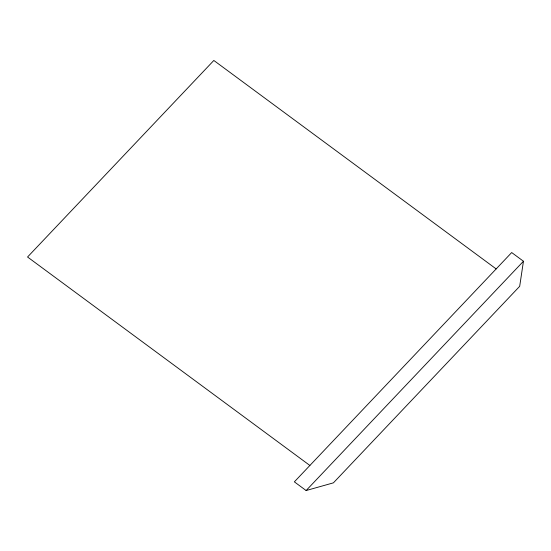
<?xml version="1.0" encoding="UTF-8"?>
<svg xmlns="http://www.w3.org/2000/svg" width="551" height="551" viewBox="0 0 551 551"><rect width="100%" height="100%" fill="white"/><g stroke="black" fill="none" stroke-linecap="round" stroke-linejoin="round"><path stroke-width="0.83" d="M523.45 261.243L519.689 286.306L333.41 482.848L306.122 490.535L294.358 481.849L511.686 252.551L523.45 261.243L306.122 490.535M496.162 268.929L213.829 60.465L27.55 257.007L309.882 465.471"/></g></svg>
